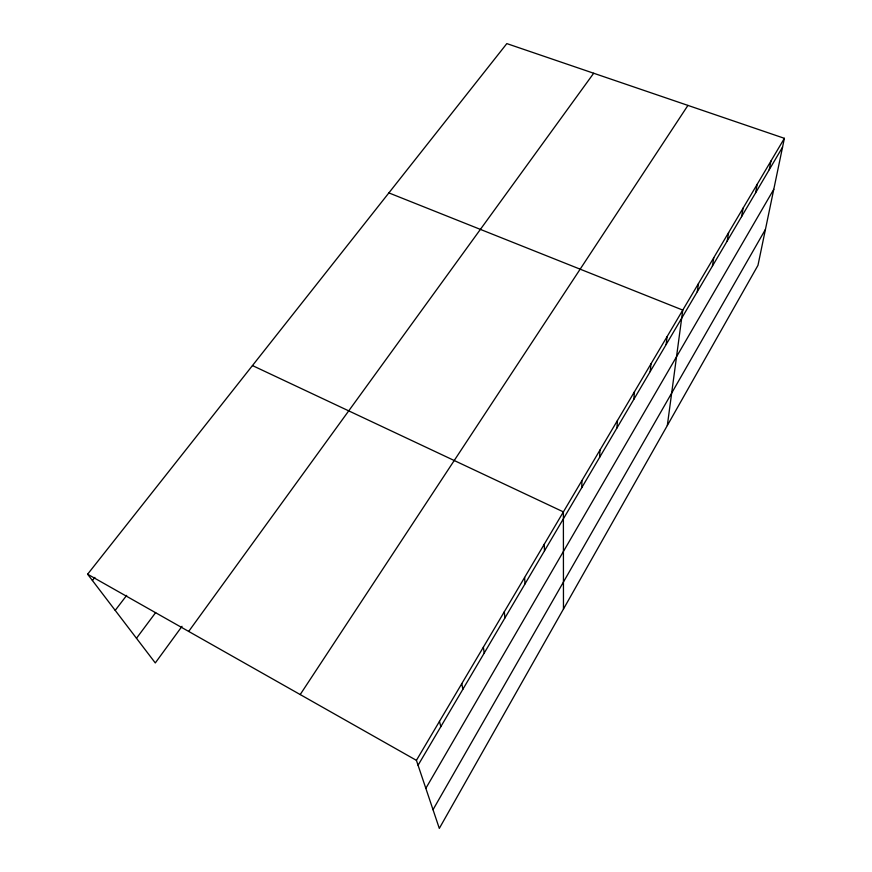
<?xml version="1.0" encoding="UTF-8"?>
<svg xmlns="http://www.w3.org/2000/svg" width="872" height="872" viewBox="0 0 872 872"><rect width="100%" height="100%" fill="white"/><g stroke="black" fill="none" stroke-linecap="round" stroke-linejoin="round"><path stroke-width="1.31" d="M581.766 487.644L581.94 480.537M599.598 457.386L599.958 450.083M616.94 427.978L617.452 420.5M633.802 399.387L634.467 391.735M650.196 371.581L651.013 363.777M666.154 344.527L667.102 336.57M667.331 425.503L682.765 310.094L388.868 192.897M697.262 291.76L698.472 283.542M712.424 266.047L713.754 257.709M727.193 241.021L728.632 232.562M741.571 216.627L743.118 208.081M755.577 192.865L757.223 184.221M769.235 169.713L770.979 160.982M784.386 138.321L757.964 265.35L439.314 828.4L416.413 760.351L87.614 574.212L506.828 43.6L784.386 138.321L416.413 760.351M433.024 809.696L765.442 229.391M425.83 788.343L773.78 189.322M418.07 765.245L782.555 147.128M300.208 694.559L687.932 105.403M188.69 631.426L593.69 73.248M182.019 626.325L155.292 662.938L87.614 574.212M136.479 638.282L155.674 612.569M115.202 610.378L126.68 595.38M92.421 580.512L94.874 577.395M252.455 365.564L563.388 511.886L563.465 609.027M439.455 721.395L440.829 726.649M461.768 683.681L462.868 689.262M483.371 647.166L484.233 653.041M504.31 611.773L504.932 617.932M524.606 577.46L525.009 583.88M544.292 544.183L544.488 550.853"/></g></svg>
